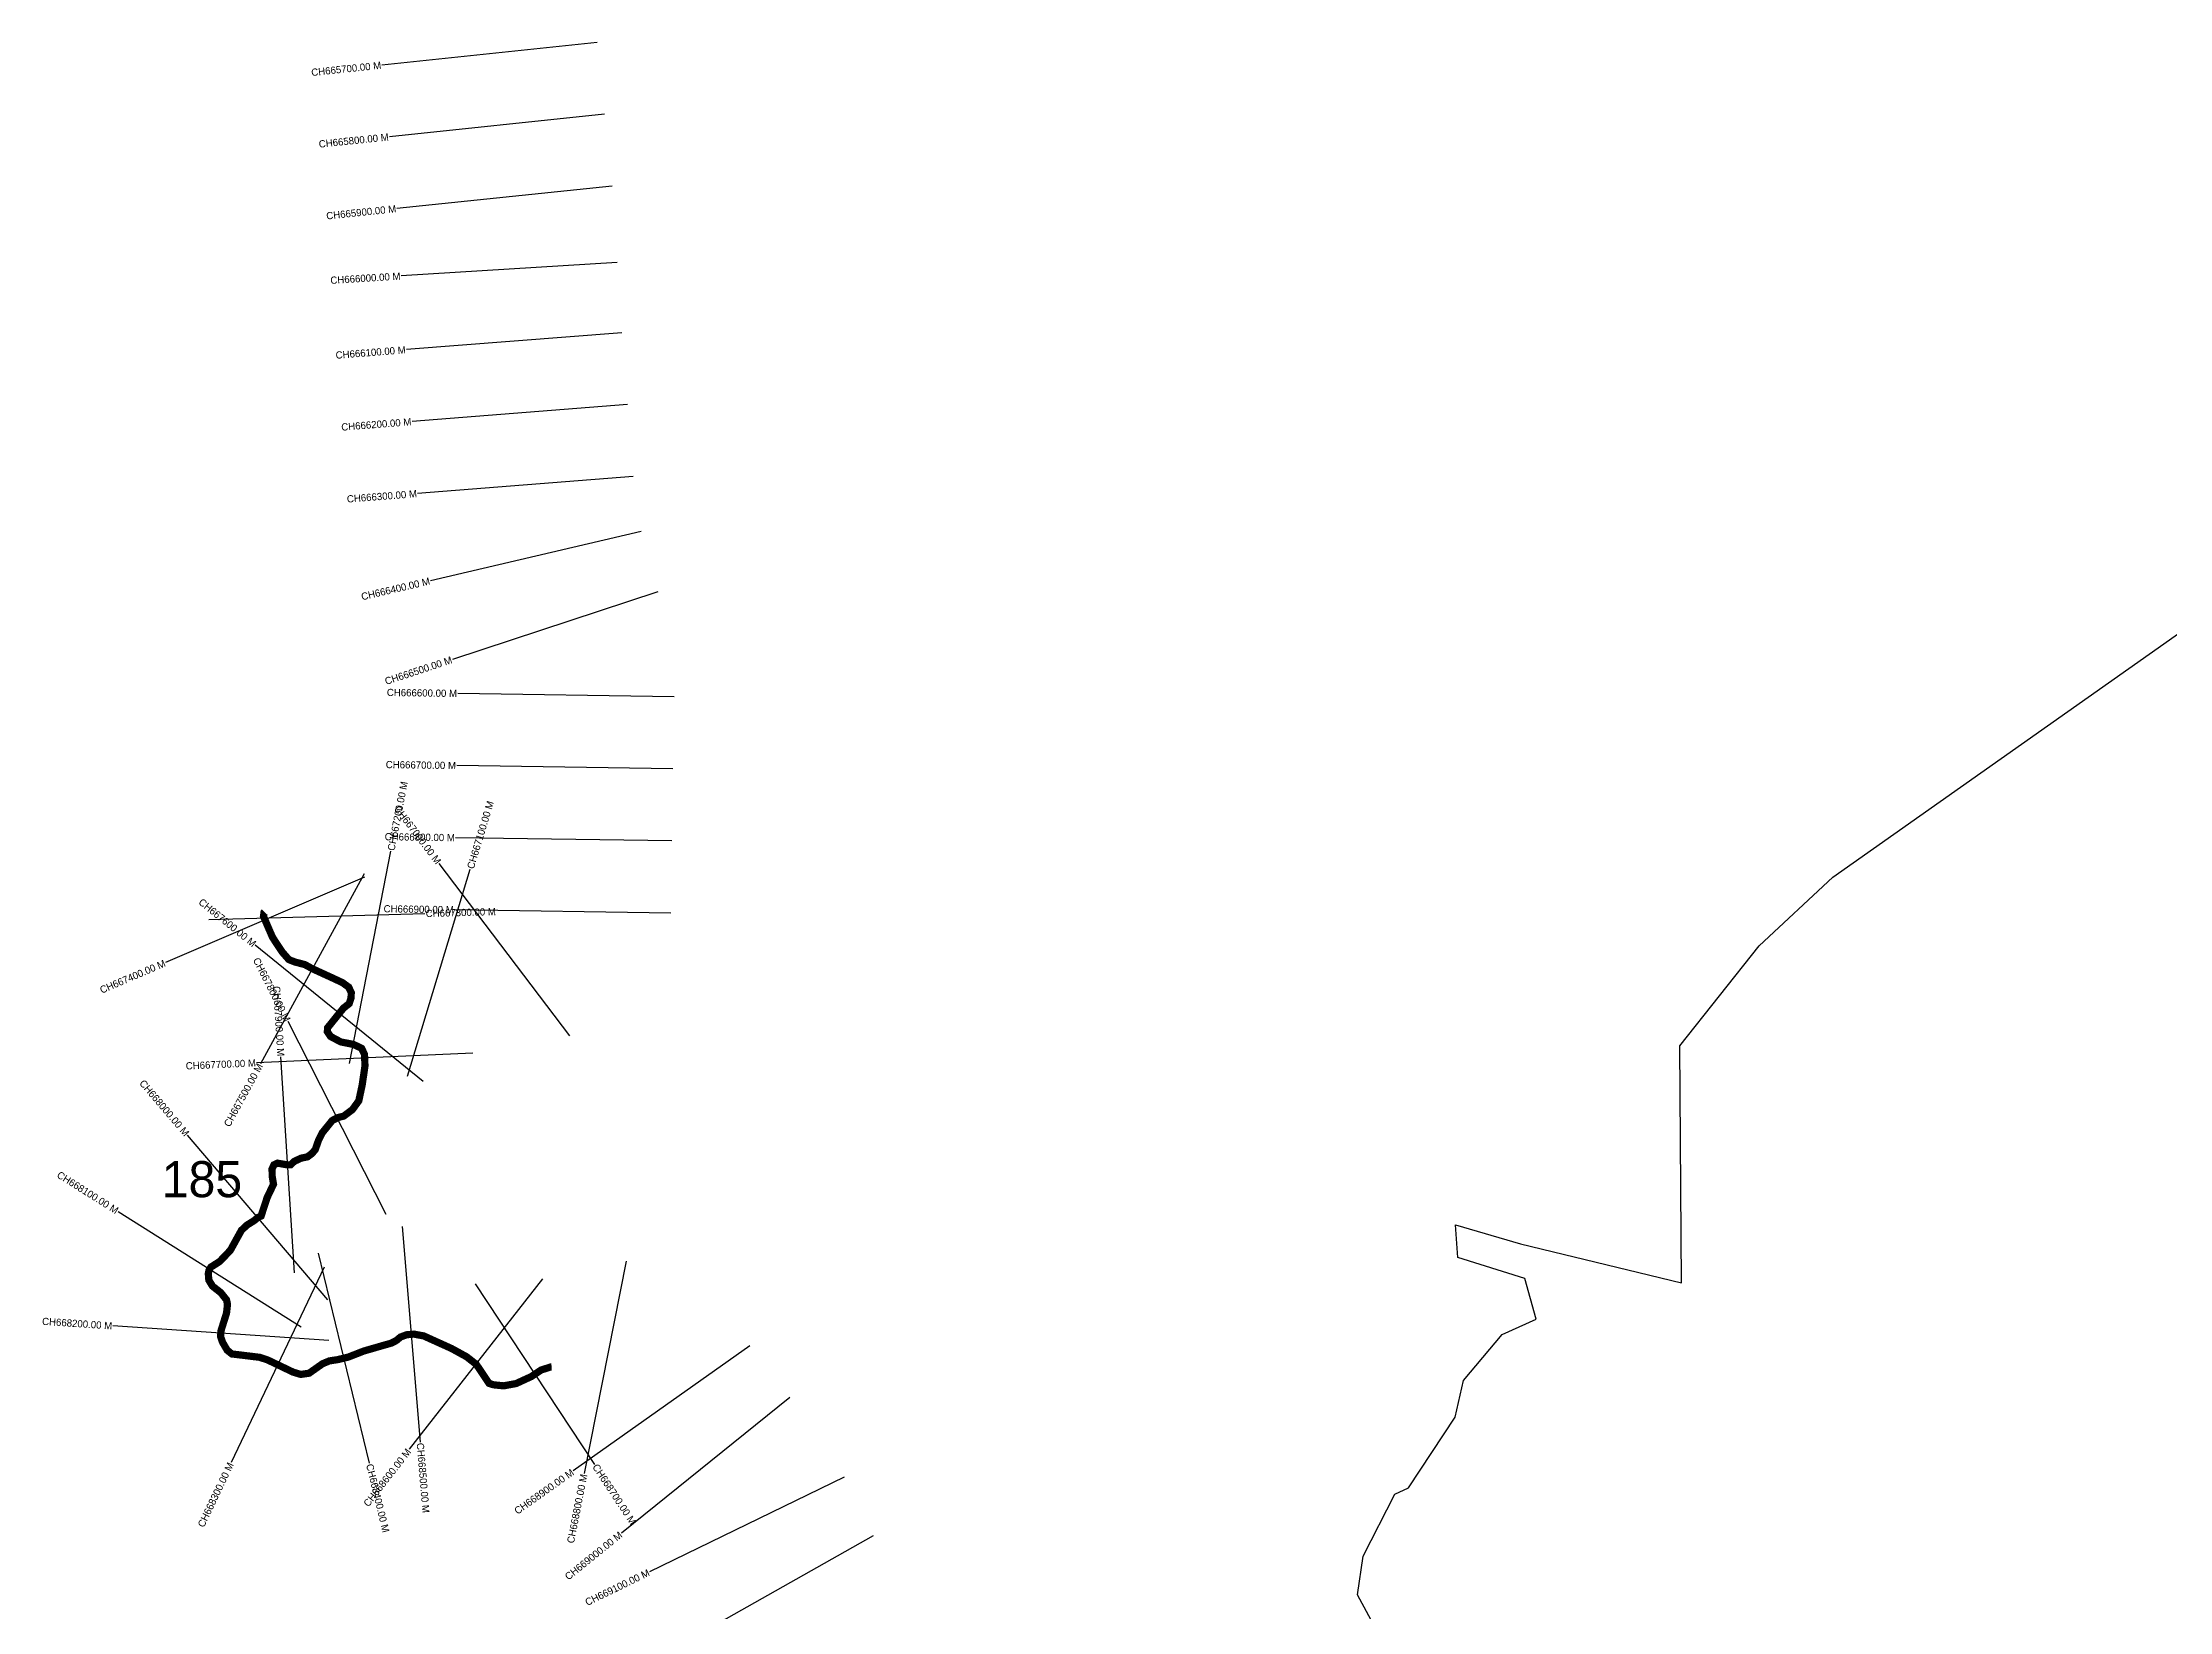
# Model space of a CAD drawing. Header units: metres. Extents: x 334765 to 340664, y 1776995 to 1780698.
# Drawn here: x 334765 to 337715, y 1778102 to 1780277 of the extents above; entities that cross this region are included whole.
import ezdxf
from ezdxf.enums import TextEntityAlignment as Align

# ---------------------------------------------------------------- set-up
doc = ezdxf.new("R2010")
doc.units = ezdxf.units.M
for name, color, linetype in [('CS', 134, 'Continuous'), ('CSMark', 6, 'Continuous'), ('UNPROTECTED', 10, 'Continuous')]:
    doc.layers.add(name, color=color, linetype=linetype)

msp = doc.modelspace()

# ---------------------------------------------------------------- linework, layer by layer
at = {"color": 6}
msp.add_lwpolyline([(336629, 1778050.1), (336588.6, 1778125.3), (336596.1, 1778179), (336640.1, 1778264.9), (336659.3, 1778273.8), (336724, 1778371.5), (336735.6, 1778422.7), (336789, 1778486.3), (336836, 1778507.5), (336820.3, 1778564), (336727.7, 1778593.2), (336724.3, 1778638.1), (336814.5, 1778611.9), (337038, 1778557.8), (337035.6, 1778886.5), (337145.7, 1779024.9), (337247.8, 1779120.3), (337984.3, 1779639.3)], dxfattribs=at)
at = {"layer": 'CS'}
for p, q in [((335533.7, 1780277.4), (335235.3, 1780246.1)), ((335544.1, 1780177.9), (335245.7, 1780146.7)), ((335554.5, 1780078.4), (335256.1, 1780047.2)), ((335561.5, 1779972.3), (335262.1, 1779953.8)), ((335568.3, 1779875), (335269.3, 1779851.6)), ((335576.2, 1779775.4), (335277.1, 1779751.9)), ((335584, 1779675.7), (335284.9, 1779652.2)), ((335594.8, 1779599.3), (335302.6, 1779531.2)), ((335618.2, 1779515.9), (335333.3, 1779422.2)), ((335640.5, 1779370.5), (335340.6, 1779375)), ((335639, 1779270.5), (335339.1, 1779275)), ((335190.4, 1778861.8), (335247.8, 1779156.3)), ((335637.5, 1779170.5), (335337.6, 1779175)), ((335211.1, 1779120.2), (334935.4, 1779002)), ((335210.9, 1779125), (335067, 1778861.7)), ((335270.8, 1778844.2), (335357.6, 1779131.3)), ((335496, 1778900.1), (335314.9, 1779139.3)), ((334995.2, 1779061.5), (335295.1, 1779069.9)), ((335636, 1779070.5), (335336.1, 1779075)), ((335292.8, 1778837.1), (335059.7, 1779025.9)), ((335241.1, 1778652.6), (335105.2, 1778920.1)), ((335361.3, 1778876.2), (335061.6, 1778863)), ((335114, 1778571.7), (335095.4, 1778871.1)), ((335160.5, 1778534.2), (334965.8, 1778762.5)), ((335123.2, 1778496.6), (334869.4, 1778656.5)), ((335263.5, 1778636), (335288.5, 1778337)), ((335147.1, 1778599.2), (335217.9, 1778307.7)), ((335155.3, 1778579.8), (335026.3, 1778308.9)), ((335457.9, 1778563.6), (335273.3, 1778327.1)), ((335573.9, 1778587.9), (335515.7, 1778293.6)), ((335364.9, 1778556.5), (335530.3, 1778306.2)), ((335161.6, 1778478.1), (334862.3, 1778498.1)), ((335745.6, 1778470.6), (335500.8, 1778297.2)), ((335801.2, 1778399), (335567.6, 1778210.7)), ((335876.3, 1778288.6), (335606.5, 1778157.4)), ((335916.8, 1778207.3), (335655.5, 1778059.9))]:
    msp.add_line(p, q, dxfattribs=at)
at = {"layer": 'UNPROTECTED', "const_width": 10, "flags": 128}
msp.add_lwpolyline([(335072.3, 1779072.3), (335071.9, 1779071.9), (335071.1, 1779066.1), (335076.1, 1779054.3), (335083.7, 1779036.8), (335097.1, 1779016.5), (335106.3, 1779006), (335114.9, 1779002.6), (335128.5, 1778999.1), (335139, 1778993.3), (335166.7, 1778980.6), (335180.6, 1778974.1), (335189.3, 1778967.8), (335192.9, 1778960.1), (335192.5, 1778952.6), (335189.9, 1778944.9), (335182.1, 1778938.8), (335172, 1778926.3), (335164.1, 1778916.5), (335160.1, 1778911.6), (335159.7, 1778906.1), (335164.2, 1778899.4), (335178.3, 1778891.9), (335196, 1778888.4), (335207.3, 1778883), (335211.2, 1778874.5), (335211.9, 1778858.7), (335208, 1778832.2), (335203.3, 1778810.2), (335194.4, 1778798), (335182.4, 1778789), (335174.4, 1778787), (335166.4, 1778782.9), (335160.7, 1778775.8), (335152.8, 1778766.1), (335147.3, 1778755.1), (335143, 1778742.7), (335138.6, 1778737.4), (335132.2, 1778732.6), (335123.3, 1778730.7), (335113.8, 1778726.3), (335109, 1778721.7), (335104.5, 1778721.4), (335090.6, 1778723.8), (335085.6, 1778721.5), (335083, 1778715.8), (335083.2, 1778705.5), (335085, 1778694.6), (335081.3, 1778686.8), (335076.2, 1778676.1), (335071.5, 1778661.7), (335067.8, 1778650.5), (335063.2, 1778648.4), (335058.4, 1778644.3), (335048.3, 1778638), (335040.5, 1778630.7), (335035.5, 1778621.7), (335025.2, 1778603), (335010.5, 1778587.6), (335002.6, 1778582.5), (334998.3, 1778579.8), (334995.5, 1778575.2), (334994.6, 1778570.6), (334995.3, 1778561.7), (335000.4, 1778553.3), (335011.8, 1778544.4), (335019.9, 1778534.2), (335021.2, 1778528), (335019.9, 1778516.1), (335015.3, 1778501.4), (335012.2, 1778491.5), (335011.6, 1778483.4), (335014.4, 1778475.4), (335020.7, 1778464.6), (335027.2, 1778459.3), (335042.2, 1778457.5), (335065.9, 1778454.6), (335076.8, 1778451), (335100.9, 1778439.5), (335112.2, 1778434.1), (335122.9, 1778430.9), (335134.4, 1778432.6), (335143.9, 1778439.3), (335153, 1778445.7), (335162.6, 1778449.7), (335173.6, 1778451.3), (335188.6, 1778454.9), (335210.1, 1778463.3), (335237.1, 1778471.1), (335248.4, 1778474.3), (335255.2, 1778477.8), (335261.1, 1778482.7), (335269.6, 1778485.9), (335279.7, 1778486.8), (335293.3, 1778484.3), (335331.8, 1778466.9), (335352.8, 1778455.4), (335366.3, 1778444.8), (335372, 1778436.3), (335381.4, 1778422.4), (335384, 1778418.5), (335390.2, 1778416.5), (335404.3, 1778415.1), (335421.6, 1778418.3), (335430.7, 1778422.5), (335442.5, 1778427.9), (335456.1, 1778437), (335469, 1778441.1), (335470.7, 1778441.2)], dxfattribs=at)

# ---------------------------------------------------------------- texts
at = {"insert": (334930, 1778726.6), "char_height": 50, "attachment_point": 1}
msp.add_mtext_dynamic_manual_height_columns('\\pxt1;185', width=70.183, gutter_width=1, heights=[0], dxfattribs=at)
at = {"layer": 'CSMark'}
for s, rotation, p in [('CH665700.00 M', 5.9724, (335234.3, 1780246)), ('CH665800.00 M', 5.9724, (335244.7, 1780146.6)), ('CH665900.00 M', 5.9724, (335255.1, 1780047.1)), ('CH666000.00 M', 3.5486, (335261.1, 1779953.7)), ('CH666100.00 M', 4.4878, (335268.3, 1779851.5)), ('CH666200.00 M', 4.4878, (335276.1, 1779751.8)), ('CH666300.00 M', 4.4878, (335283.9, 1779652.1)), ('CH666400.00 M', 13.1104, (335301.7, 1779531)), ('CH666500.00 M', 18.2142, (335332.3, 1779421.9)), ('CH666600.00 M', 359.14, (335339.6, 1779375)), ('CH666700.00 M', 359.14, (335338.1, 1779275)), ('CH667000.00 M', 307.1271, (335314.3, 1779140.1)), ('CH666800.00 M', 359.14, (335336.6, 1779175)), ('CH667600.00 M', 321.011, (335058.9, 1779026.5)), ('CH666900.00 M', 359.14, (335335.1, 1779075.1)), ('CH667400.00 M', 23.2112, (334934.4, 1779001.6)), ('CH667800.00 M', 296.9499, (335104.7, 1778921)), ('CH667900.00 M', 273.5687, (335095.3, 1778872.1)), ('CH667700.00 M', 2.538, (335060.6, 1778862.9)), ('CH667500.00 M', 61.3502, (335066.6, 1778860.9)), ('CH668000.00 M', 310.446, (334965.2, 1778763.2)), ('CH668100.00 M', 327.7847, (334868.6, 1778657.1)), ('CH668200.00 M', 356.1725, (334861.3, 1778498.2)), ('CH668600.00 M', 52.0162, (335272.7, 1778326.3)), ('CH668300.00 M', 64.523, (335025.8, 1778308)), ('CH668900.00 M', 35.3254, (335500, 1778296.6)), ('CH668800.00 M', 78.8253, (335515.6, 1778292.6)), ('CH669000.00 M', 38.8643, (335566.8, 1778210.1)), ('CH669100.00 M', 25.9475, (335605.6, 1778156.9))]:
    msp.add_text(s, height=10, rotation=rotation, dxfattribs=at).set_placement(p, align=Align.MIDDLE_RIGHT)
for s, rotation, p in [('CH667200.00 M', 78.9826, (335247.9, 1779157.2)), ('CH667100.00 M', 73.1734, (335357.9, 1779132.3)), ('CH667300.00 M', 1.5927, (335296.1, 1779069.9)), ('CH668500.00 M', 274.762, (335288.5, 1778336)), ('CH668400.00 M', 283.6509, (335218.2, 1778306.7)), ('CH668700.00 M', 303.462, (335530.9, 1778305.4))]:
    msp.add_text(s, height=10, rotation=rotation, dxfattribs=at).set_placement(p, align=Align.MIDDLE_LEFT)

doc.saveas('drawing.dxf')
